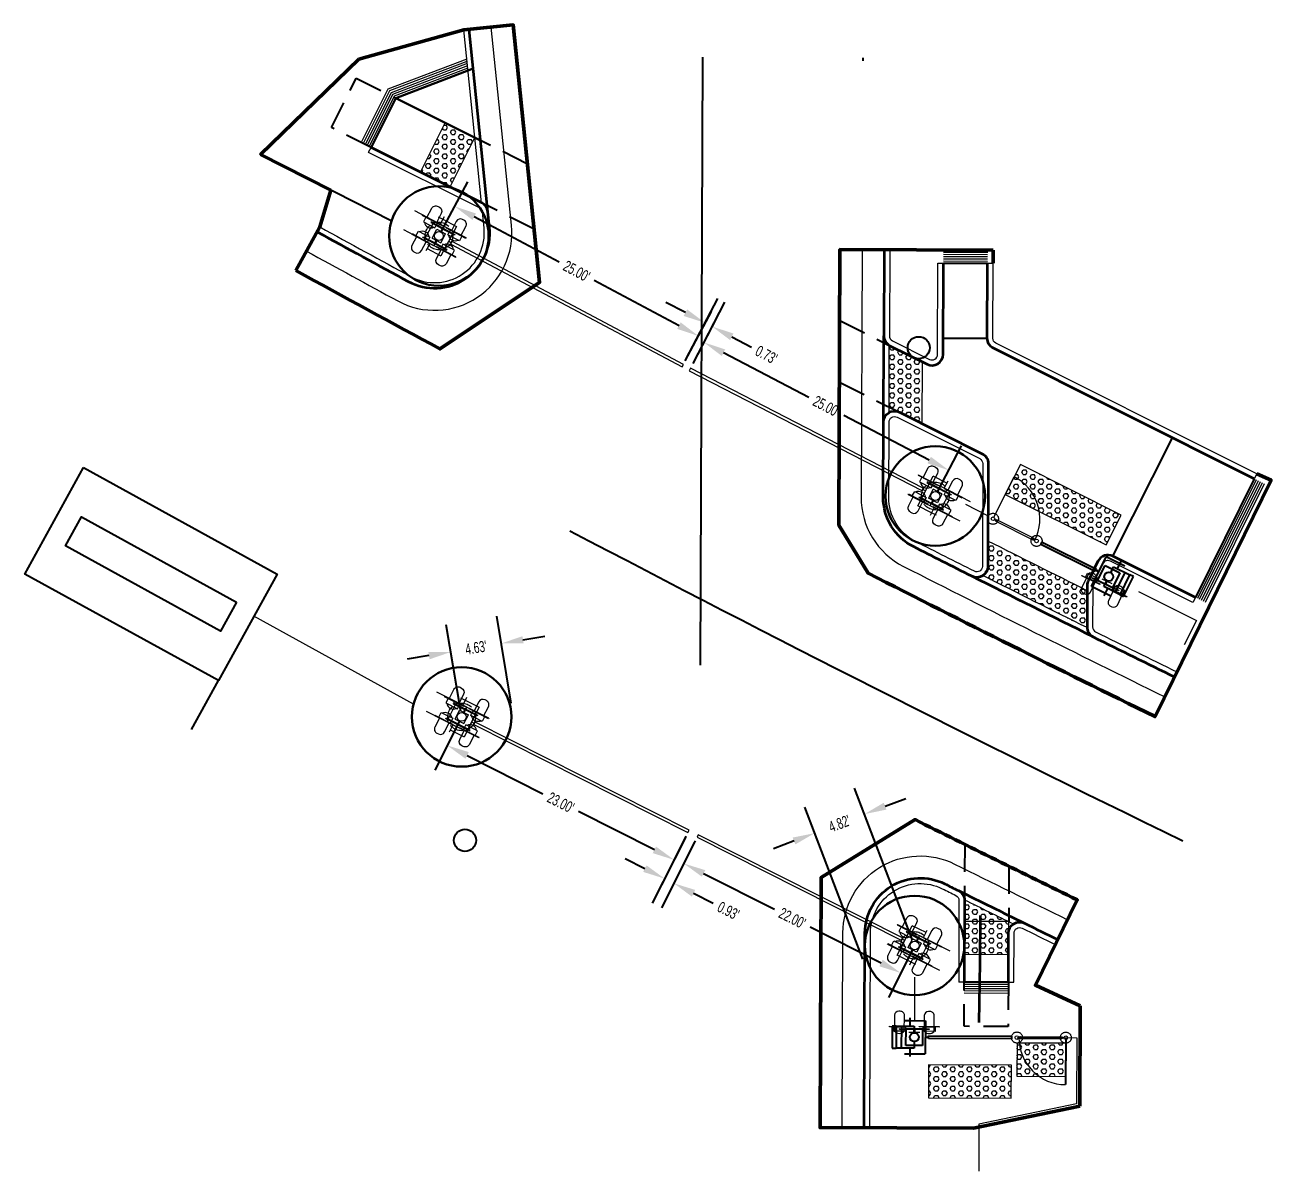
# Model space of a CAD drawing. Extents: x 6427214 to 6444634, y 1882940 to 1890436.
# Drawn here: x 6435119.6 to 6435232.4, y 1884122.4 to 1884226.2 of the extents above; entities that cross this region are included whole.
import ezdxf
from ezdxf.lldxf.tags import DXFTag

# ---------------------------------------------------------------- set-up
doc = ezdxf.new("R2010")
doc.units = 0
doc.header["$LTSCALE"] = 20
doc.header["$MEASUREMENT"] = 0
for name, pattern in [('0', [2, 1, 0, 1]), ('DASHED2', [0.375, 0.25, -0.125]), ('HIDDEN2', [0.1875, 0.125, -0.0625])]:
    doc.linetypes.add(name, pattern=pattern)
for name, color, linetype, lineweight, plot in [('$_Gate Arm CL', 7, 'Continuous', 18, False), ('00_GID_Arm FDN', 7, 'DASHED2', 13, False), ('00_GID_Ped Gate FDN', 7, 'DASHED2', 13, False), ('C-ROAD_4.5 ft Offset', 210, 'Continuous', 30, False)]:
    doc.layers.add(name, color=color, linetype=linetype, lineweight=lineweight, plot=plot)
doc.layers.add('$_VPORT-1', color=11, linetype='Continuous', plot=False)
for name, color, linetype, lineweight in [('00_GID_Gate Details', 4, 'Continuous', 13), ('00_GID_Ped Swing Gate', 4, 'Continuous', 13), ('C-ROAD-CURB', 3, 'Continuous', 35), ('C-ROAD-CURB RAMP', 3, 'Continuous', 30), ('C-ROAD-CURB RAMP GROVES', 1, 'Continuous', 0), ('C-ROAD-EG', 3, 'Continuous', 20), ('C-ROAD-FENC', 2, 'METRO FENCELINE1', 20), ('C-ROAD-TRUNCATED DOME', 2, 'Continuous', 13), ('C-SAWCUT & JOIN', 50, 'Continuous', 50), ('VF-TOPO-CONC-TBWK-LINE-', 82, 'Continuous', 35)]:
    doc.layers.add(name, color=color, linetype=linetype, lineweight=lineweight)
for name, color, linetype in [('C-FENC', 2, 'METRO FENCELINE1'), ('C-FENC-GATE', 2, 'Continuous'), ('C-GATE-ARM', 3, '0'), ('C-RAIL-GATE-ARM', 2, 'Continuous'), ('C-ROAD-CURB-RAMP-DETL', 1, 'HIDDEN2'), ('C-ROAD-SW RAMP', 4, 'Continuous'), ('C-SGNL-HS', 3, 'Continuous'), ('C-SGNL-HS-FNC', 2, 'FENCELINE2'), ('P-SIGEQ-POLES', 3, 'Continuous')]:
    doc.layers.add(name, color=color, linetype=linetype)
doc.styles.add('Arial Narrow', font='ARIALN.TTF', dxfattribs={"width": 0.8, "height": 1})
doc.styles.get("Standard").update_dxf_attribs({"font": 'arial.ttf'})
doc.linetypes.add('FENCELINE2', pattern='A,0.25,-0.1,[132,ltypeshp.shx,S=0.1,R=0,X=-0.1,Y=0],-0.1,1', length=1.45)
doc.linetypes.add('METRO FENCELINE1', pattern='A,0.125,-0.05,[133,ltypeshp.shx,S=0.025,R=0,X=-0.05,Y=0],0.125', length=0.3)
tags = doc.linetypes.add('METRO FENCELINE3', pattern='A,0.125,-0.025,["X",Standard,S=0.05,R=0,X=-0.023,Y=-0.025],-0.025,0.125', length=0.3).pattern_tags.tags
tags[6] = DXFTag(74, 10)
doc.dimstyles.new('DIM-20', dxfattribs={"dimscale": 20, "dimtxt": 1, "dimasz": 0.1, "dimexe": 0.125, "dimexo": 0.025, "dimgap": 0.03, "dimtad": 0, "dimzin": 0, "dimdsep": 46, "dimtxsty": 'Arial Narrow', "dimcen": 0.04, "dimclrd": 256, "dimclre": 256, "dimclrt": 256, "dimaunit": 1, "dimadec": 3, "dimazin": 2, "dimtfac": 1, "dimtofl": 0, "dimtmove": 0, "dimatfit": 3, "dimfxl": 1, "dimtfillclr": 256, "dimtolj": 1, "dimtzin": 0, "dimlwd": -1, "dimlwe": -1, "dimarcsym": 0})
pattern_1 = [(0, (0, 0), (0, 0.433012701892), [0.25, -0.5]), (120, (0, 0), (-0.375, -0.216506350946), [0.25, -0.5]), (60, (0.25, 0), (-0.375, 0.216506350946), [0.25, -0.5])]

# ---------------------------------------------------------------- blocks, each defined once
blk = doc.blocks.new('*D748')
at = {"layer": '$_VPORT-1', "transparency": 16777216}
for p, q in [((6435157.33, 1884207.5), (6435159.7, 1884211.95)), ((6435160.29, 1884208.81), (6435167.97, 1884204.72)), ((6435178.83, 1884198.94), (6435171.14, 1884203.03)), ((6435179.4, 1884195.76), (6435181.77, 1884200.21))]:
    blk.add_line(p, q, dxfattribs=at)
for points in [[(6435160.44, 1884209.1), (6435160.13, 1884208.51), (6435158.52, 1884209.74)], [(6435178.98, 1884199.24), (6435178.67, 1884198.65), (6435180.59, 1884198)]]:
    blk.add_solid(points, dxfattribs=at)
at = {"layer": 'Defpoints', "color": 0, "transparency": 16777216}
for p in [(6435157.09, 1884207.06), (6435180.59, 1884198), (6435179.16, 1884195.32)]:
    blk.add_point(p, dxfattribs=at)
at = {"layer": '$_VPORT-1', "transparency": 16777216, "insert": (6435169.56, 1884203.87), "char_height": 1, "attachment_point": 5, "rotation": 331.983, "style": 'Arial Narrow'}
blk.add_mtext("\\A1;25.00'", dxfattribs=at)
blk = doc.blocks.new('*D749')
at = {"layer": '$_VPORT-1', "transparency": 16777216}
for p, q in [((6435180.1, 1884195.53), (6435182.24, 1884199.64)), ((6435182.86, 1884196.5), (6435190.57, 1884192.47)), ((6435201.48, 1884186.78), (6435193.76, 1884190.8)), ((6435202.26, 1884183.96), (6435204.41, 1884188.07))]:
    blk.add_line(p, q, dxfattribs=at)
for points in [[(6435183.01, 1884196.79), (6435182.7, 1884196.2), (6435181.09, 1884197.42)], [(6435201.63, 1884187.07), (6435201.32, 1884186.48), (6435203.25, 1884185.85)]]:
    blk.add_solid(points, dxfattribs=at)
at = {"layer": 'Defpoints', "color": 0, "transparency": 16777216}
for p in [(6435181.09, 1884197.42), (6435179.87, 1884195.09), (6435202.03, 1884183.52)]:
    blk.add_point(p, dxfattribs=at)
at = {"layer": '$_VPORT-1', "transparency": 16777216, "insert": (6435192.17, 1884191.64), "char_height": 1, "attachment_point": 5, "rotation": 332.4325, "style": 'Arial Narrow'}
blk.add_mtext("\\A1;25.00'", dxfattribs=at)
blk = doc.blocks.new('*D750')
at = {"layer": '$_VPORT-1', "transparency": 16777216}
for p, q in [((6435158.93, 1884163.08), (6435156.72, 1884158.71)), ((6435159.64, 1884160.04), (6435166.51, 1884156.57)), ((6435176.6, 1884151.49), (6435169.73, 1884154.95)), ((6435179.46, 1884152.72), (6435177.26, 1884148.35))]:
    blk.add_line(p, q, dxfattribs=at)
for points in [[(6435159.79, 1884160.34), (6435159.49, 1884159.74), (6435157.85, 1884160.94)], [(6435176.75, 1884151.78), (6435176.45, 1884151.19), (6435178.39, 1884150.58)]]:
    blk.add_solid(points, dxfattribs=at)
at = {"layer": 'Defpoints', "color": 0, "transparency": 16777216}
for p in [(6435159.15, 1884163.52), (6435179.69, 1884153.17), (6435178.39, 1884150.58)]:
    blk.add_point(p, dxfattribs=at)
at = {"layer": '$_VPORT-1', "transparency": 16777216, "insert": (6435168.12, 1884155.76), "char_height": 1, "attachment_point": 5, "rotation": 333.2334, "style": 'Arial Narrow'}
blk.add_mtext("\\A1;23.00'", dxfattribs=at)
blk = doc.blocks.new('*D751')
at = {"layer": '$_VPORT-1', "transparency": 16777216}
for p, q in [((6435180.29, 1884152.3), (6435178.14, 1884148.02)), ((6435181.05, 1884149.35), (6435187.48, 1884146.11)), ((6435197.12, 1884141.24), (6435190.69, 1884144.49)), ((6435199.93, 1884142.39), (6435197.78, 1884138.11))]:
    blk.add_line(p, q, dxfattribs=at)
for points in [[(6435181.2, 1884149.65), (6435180.9, 1884149.06), (6435179.26, 1884150.25)], [(6435197.27, 1884141.54), (6435196.97, 1884140.94), (6435198.9, 1884140.34)]]:
    blk.add_solid(points, dxfattribs=at)
at = {"layer": 'Defpoints', "color": 0, "transparency": 16777216}
for p in [(6435180.52, 1884152.75), (6435179.26, 1884150.25), (6435200.16, 1884142.83)]:
    blk.add_point(p, dxfattribs=at)
at = {"layer": '$_VPORT-1', "transparency": 16777216, "insert": (6435189.08, 1884145.3), "char_height": 1, "attachment_point": 5, "rotation": 333.2171, "style": 'Arial Narrow'}
blk.add_mtext("\\A1;22.00'", dxfattribs=at)
blk = doc.blocks.new('Swing Gate')
at = {"layer": '00_GID_Ped Gate FDN'}
for centre in [(-5.67, 0.02), (-1.25, 0)]:
    blk.add_circle(centre, 0.5, dxfattribs=at)
at = {"layer": '00_GID_Ped Swing Gate', "flags": 128}
for points in [[(-5.37, 0.1), (-1.61, 0.08)], [(-1.53, 0), (-1.42, 0)], [(-5.38, -0.06), (-1.61, -0.08)], [(-1.25, -0.17), (-1.27, -4.25)]]:
    blk.add_lwpolyline(points, dxfattribs=at)
at = {"layer": '00_GID_Ped Swing Gate'}
for centre, radius in [((-5.67, 0.02), 0.167), ((-5.37, 0.02), 0.0833), ((-1.61, 0), 0.0833), ((-1.25, 0), 0.167)]:
    blk.add_circle(centre, radius, dxfattribs=at)
blk.add_arc((-1.25, 0), 4.25, 179.7439, 269.7439, dxfattribs=at)
blk = doc.blocks.new('*U953')
at = {"layer": '00_GID_Arm FDN', "ltscale": 0.25}
blk.add_circle((0, 0), 1.25, dxfattribs=at)
at = {"layer": '00_GID_Gate Details'}
for p, q in [((25, 0.12), (1.3, 0.12)), ((25, -0.13), (25, 0.12)), ((1.3, -0.13), (25, -0.13))]:
    blk.add_line(p, q, dxfattribs=at)
for points in [[(-1.75, 0.95), (-1.75, 1.91, -0.414235), (-1.33, 2.33), (-1.19, 2.33, -0.41414), (-0.77, 1.91), (-0.77, 0.95)], [(1.75, 0.95), (1.75, 1.91, 0.414235), (1.33, 2.33), (1.19, 2.33, 0.41414), (0.77, 1.91), (0.77, 0.95)], [(-1.75, 0.48, 0.509158), (-0.77, 0.48, 2.513902)], [(1.75, 0.48, -0.509158), (0.77, 0.48, -2.513902)], [(-1.75, -0.48, -0.509158), (-0.77, -0.48, -2.513902)], [(-1.75, -1), (-1.75, -1.91, 0.414235), (-1.33, -2.33), (-1.19, -2.33, 0.41414), (-0.77, -1.91), (-0.77, -1)], [(1.75, -0.48, 0.509158), (0.77, -0.48, 2.513902)], [(1.75, -1), (1.75, -1.91, -0.414235), (1.33, -2.33), (1.19, -2.33, -0.41414), (0.77, -1.91), (0.77, -1)]]:
    blk.add_lwpolyline(points, format="xyb", dxfattribs=at)
for points in [[(-0.88, 1.5), (-0.4, 1.5)], [(-0.4, 1.75), (-0.4, 1)], [(-0.4, 1.5), (1, 1.5)], [(1, 1.5), (1, -1.5)], [(-3.05, 1), (0, 1), (0, 0.4)], [(-2.25, 1), (-2.25, 0.95)], [(-2.25, 0.95), (-0.28, 0.95)], [(-2.24, 1), (-0.28, 1)], [(-1.85, 0.95), (-1.85, 0.48), (-0.67, 0.48), (-0.67, 0.67)], [(-0.07, 0.8), (-1.22, 0.8), (-1.22, 0.72), (-0.07, 0.72)], [(-0.67, 0.76), (-0.67, 0.95)], [(-0.45, 0.45), (0.45, 0.45)], [(-0.45, -0.45), (-0.45, 0.45)], [(-0.28, 0.95), (-0.28, 1)], [(0.07, 0.8), (1.22, 0.8), (1.22, 0.72), (0.07, 0.72)], [(0.28, 0.95), (0.28, 1)], [(2.25, 1), (0.28, 1)], [(2.25, 0.95), (0.28, 0.95)], [(0.45, -0.45), (0.45, 0.45)], [(1.85, 0.95), (1.85, 0.48), (0.67, 0.48), (0.67, 0.67)], [(0.67, 0.76), (0.67, 0.95)], [(1, 0), (1.3, 0)], [(1.3, -0.12), (1.3, 0.12)], [(2.25, 1), (2.25, 0.95)], [(0, -0.4), (0, -1), (-3.05, -1)], [(-2.25, -1), (-2.25, -0.95)], [(-2.25, -0.95), (-0.44, -0.96)], [(-2.25, -1), (-0.44, -1)], [(-1.85, -0.95), (-1.85, -0.48), (-0.67, -0.48), (-0.67, -0.67)], [(-0.07, -0.8), (-1.22, -0.8), (-1.22, -0.72), (-0.07, -0.72)], [(-0.67, -0.76), (-0.67, -0.95)], [(-0.45, -0.45), (0.45, -0.45)], [(-0.44, -0.96), (-0.44, -1)], [(-0.4, -1), (-0.4, -1.75)], [(0.07, -0.8), (1.22, -0.8), (1.22, -0.72), (0.07, -0.72)], [(0.28, -0.95), (0.28, -1)], [(2.25, -0.95), (0.28, -0.95)], [(2.25, -1), (0.28, -1)], [(1.85, -0.95), (1.85, -0.48), (0.67, -0.48), (0.67, -0.67)], [(0.67, -0.76), (0.67, -0.95)], [(2.25, -1), (2.25, -0.95)], [(-0.4, -1.5), (1, -1.5)]]:
    blk.add_lwpolyline(points, dxfattribs=at)
blk.add_lwpolyline([(1, 0.75), (1, -0.75, -0.414214), (0.75, -1), (-0.75, -1, -0.414214), (-1, -0.75), (-1, 0.75, -0.414214), (-0.75, 1), (0.75, 1, -0.414214)], format="xyb", close=True, dxfattribs=at)
for centre, radius in [((0, 0), 0.4), ((0, 0.76), 0.0779), ((0, -0.76), 0.0779)]:
    blk.add_circle(centre, radius, dxfattribs=at)
for points in [[(-0.04, 0.45), (-0.04, 0.45), (-0.04, 0.7), (-0.04, 0.7)], [(0.04, 0.45), (0.04, 0.45), (0.04, 0.7), (0.04, 0.7)], [(-0.04, -0.45), (-0.04, -0.45), (-0.04, -0.7), (-0.04, -0.7)], [(0.04, -0.45), (0.04, -0.45), (0.04, -0.7), (0.04, -0.7)]]:
    blk.add_open_spline(points, degree=3, dxfattribs=at)
at = {"layer": 'C-ROAD_4.5 ft Offset'}
blk.add_circle((0, 0), 4.5, dxfattribs=at)
blk = doc.blocks.new('*U954')
at = {"layer": '00_GID_Arm FDN', "ltscale": 0.25}
blk.add_circle((0, 0), 1.25, dxfattribs=at)
at = {"layer": '00_GID_Gate Details'}
for p, q in [((23, 0.12), (1.3, 0.12)), ((23, -0.13), (23, 0.12)), ((1.3, -0.13), (23, -0.13))]:
    blk.add_line(p, q, dxfattribs=at)
for points in [[(-1.75, 0.95), (-1.75, 1.91, -0.414235), (-1.33, 2.33), (-1.19, 2.33, -0.41414), (-0.77, 1.91), (-0.77, 0.95)], [(1.75, 0.95), (1.75, 1.91, 0.414235), (1.33, 2.33), (1.19, 2.33, 0.41414), (0.77, 1.91), (0.77, 0.95)], [(-1.75, 0.48, 0.509158), (-0.77, 0.48, 2.513902)], [(1.75, 0.48, -0.509158), (0.77, 0.48, -2.513902)], [(-1.75, -0.48, -0.509158), (-0.77, -0.48, -2.513902)], [(-1.75, -1), (-1.75, -1.91, 0.414235), (-1.33, -2.33), (-1.19, -2.33, 0.41414), (-0.77, -1.91), (-0.77, -1)], [(1.75, -0.48, 0.509158), (0.77, -0.48, 2.513902)], [(1.75, -1), (1.75, -1.91, -0.414235), (1.33, -2.33), (1.19, -2.33, -0.41414), (0.77, -1.91), (0.77, -1)]]:
    blk.add_lwpolyline(points, format="xyb", dxfattribs=at)
for points in [[(-0.88, 1.5), (-0.4, 1.5)], [(-0.4, 1.75), (-0.4, 1)], [(-0.4, 1.5), (1, 1.5)], [(1, 1.5), (1, -1.5)], [(-3.05, 1), (0, 1), (0, 0.4)], [(-2.25, 1), (-2.25, 0.95)], [(-2.25, 0.95), (-0.28, 0.95)], [(-2.24, 1), (-0.28, 1)], [(-1.85, 0.95), (-1.85, 0.48), (-0.67, 0.48), (-0.67, 0.67)], [(-0.07, 0.8), (-1.22, 0.8), (-1.22, 0.72), (-0.07, 0.72)], [(-0.67, 0.76), (-0.67, 0.95)], [(-0.45, 0.45), (0.45, 0.45)], [(-0.45, -0.45), (-0.45, 0.45)], [(-0.28, 0.95), (-0.28, 1)], [(0.07, 0.8), (1.22, 0.8), (1.22, 0.72), (0.07, 0.72)], [(0.28, 0.95), (0.28, 1)], [(2.25, 1), (0.28, 1)], [(2.25, 0.95), (0.28, 0.95)], [(0.45, -0.45), (0.45, 0.45)], [(1.85, 0.95), (1.85, 0.48), (0.67, 0.48), (0.67, 0.67)], [(0.67, 0.76), (0.67, 0.95)], [(1, 0), (1.3, 0)], [(1.3, -0.12), (1.3, 0.12)], [(2.25, 1), (2.25, 0.95)], [(0, -0.4), (0, -1), (-3.05, -1)], [(-2.25, -1), (-2.25, -0.95)], [(-2.25, -0.95), (-0.44, -0.96)], [(-2.25, -1), (-0.44, -1)], [(-1.85, -0.95), (-1.85, -0.48), (-0.67, -0.48), (-0.67, -0.67)], [(-0.07, -0.8), (-1.22, -0.8), (-1.22, -0.72), (-0.07, -0.72)], [(-0.67, -0.76), (-0.67, -0.95)], [(-0.45, -0.45), (0.45, -0.45)], [(-0.44, -0.96), (-0.44, -1)], [(-0.4, -1), (-0.4, -1.75)], [(0.07, -0.8), (1.22, -0.8), (1.22, -0.72), (0.07, -0.72)], [(0.28, -0.95), (0.28, -1)], [(2.25, -0.95), (0.28, -0.95)], [(2.25, -1), (0.28, -1)], [(1.85, -0.95), (1.85, -0.48), (0.67, -0.48), (0.67, -0.67)], [(0.67, -0.76), (0.67, -0.95)], [(2.25, -1), (2.25, -0.95)], [(-0.4, -1.5), (1, -1.5)]]:
    blk.add_lwpolyline(points, dxfattribs=at)
blk.add_lwpolyline([(1, 0.75), (1, -0.75, -0.414214), (0.75, -1), (-0.75, -1, -0.414214), (-1, -0.75), (-1, 0.75, -0.414214), (-0.75, 1), (0.75, 1, -0.414214)], format="xyb", close=True, dxfattribs=at)
for centre, radius in [((0, 0), 0.4), ((0, 0.76), 0.0779), ((0, -0.76), 0.0779)]:
    blk.add_circle(centre, radius, dxfattribs=at)
for points in [[(-0.04, 0.45), (-0.04, 0.45), (-0.04, 0.7), (-0.04, 0.7)], [(0.04, 0.45), (0.04, 0.45), (0.04, 0.7), (0.04, 0.7)], [(-0.04, -0.45), (-0.04, -0.45), (-0.04, -0.7), (-0.04, -0.7)], [(0.04, -0.45), (0.04, -0.45), (0.04, -0.7), (0.04, -0.7)]]:
    blk.add_open_spline(points, degree=3, dxfattribs=at)
at = {"layer": 'C-ROAD_4.5 ft Offset'}
blk.add_circle((0, 0), 4.5, dxfattribs=at)
blk = doc.blocks.new('*U955')
at = {"layer": '00_GID_Arm FDN', "ltscale": 0.25}
blk.add_circle((0, 0), 1.25, dxfattribs=at)
at = {"layer": '00_GID_Gate Details'}
for p, q in [((22, 0.12), (1.3, 0.12)), ((22, -0.13), (22, 0.12)), ((1.3, -0.13), (22, -0.13))]:
    blk.add_line(p, q, dxfattribs=at)
for points in [[(-1.75, 0.95), (-1.75, 1.91, -0.414235), (-1.33, 2.33), (-1.19, 2.33, -0.41414), (-0.77, 1.91), (-0.77, 0.95)], [(1.75, 0.95), (1.75, 1.91, 0.414235), (1.33, 2.33), (1.19, 2.33, 0.41414), (0.77, 1.91), (0.77, 0.95)], [(-1.75, 0.48, 0.509158), (-0.77, 0.48, 2.513902)], [(1.75, 0.48, -0.509158), (0.77, 0.48, -2.513902)], [(-1.75, -0.48, -0.509158), (-0.77, -0.48, -2.513902)], [(-1.75, -1), (-1.75, -1.91, 0.414235), (-1.33, -2.33), (-1.19, -2.33, 0.41414), (-0.77, -1.91), (-0.77, -1)], [(1.75, -0.48, 0.509158), (0.77, -0.48, 2.513902)], [(1.75, -1), (1.75, -1.91, -0.414235), (1.33, -2.33), (1.19, -2.33, -0.41414), (0.77, -1.91), (0.77, -1)]]:
    blk.add_lwpolyline(points, format="xyb", dxfattribs=at)
for points in [[(-0.88, 1.5), (-0.4, 1.5)], [(-0.4, 1.75), (-0.4, 1)], [(-0.4, 1.5), (1, 1.5)], [(1, 1.5), (1, -1.5)], [(-3.05, 1), (0, 1), (0, 0.4)], [(-2.25, 1), (-2.25, 0.95)], [(-2.25, 0.95), (-0.28, 0.95)], [(-2.24, 1), (-0.28, 1)], [(-1.85, 0.95), (-1.85, 0.48), (-0.67, 0.48), (-0.67, 0.67)], [(-0.07, 0.8), (-1.22, 0.8), (-1.22, 0.72), (-0.07, 0.72)], [(-0.67, 0.76), (-0.67, 0.95)], [(-0.45, 0.45), (0.45, 0.45)], [(-0.45, -0.45), (-0.45, 0.45)], [(-0.28, 0.95), (-0.28, 1)], [(0.07, 0.8), (1.22, 0.8), (1.22, 0.72), (0.07, 0.72)], [(0.28, 0.95), (0.28, 1)], [(2.25, 1), (0.28, 1)], [(2.25, 0.95), (0.28, 0.95)], [(0.45, -0.45), (0.45, 0.45)], [(1.85, 0.95), (1.85, 0.48), (0.67, 0.48), (0.67, 0.67)], [(0.67, 0.76), (0.67, 0.95)], [(1, 0), (1.3, 0)], [(1.3, -0.12), (1.3, 0.12)], [(2.25, 1), (2.25, 0.95)], [(0, -0.4), (0, -1), (-3.05, -1)], [(-2.25, -1), (-2.25, -0.95)], [(-2.25, -0.95), (-0.44, -0.96)], [(-2.25, -1), (-0.44, -1)], [(-1.85, -0.95), (-1.85, -0.48), (-0.67, -0.48), (-0.67, -0.67)], [(-0.07, -0.8), (-1.22, -0.8), (-1.22, -0.72), (-0.07, -0.72)], [(-0.67, -0.76), (-0.67, -0.95)], [(-0.45, -0.45), (0.45, -0.45)], [(-0.44, -0.96), (-0.44, -1)], [(-0.4, -1), (-0.4, -1.75)], [(0.07, -0.8), (1.22, -0.8), (1.22, -0.72), (0.07, -0.72)], [(0.28, -0.95), (0.28, -1)], [(2.25, -0.95), (0.28, -0.95)], [(2.25, -1), (0.28, -1)], [(1.85, -0.95), (1.85, -0.48), (0.67, -0.48), (0.67, -0.67)], [(0.67, -0.76), (0.67, -0.95)], [(2.25, -1), (2.25, -0.95)], [(-0.4, -1.5), (1, -1.5)]]:
    blk.add_lwpolyline(points, dxfattribs=at)
blk.add_lwpolyline([(1, 0.75), (1, -0.75, -0.414214), (0.75, -1), (-0.75, -1, -0.414214), (-1, -0.75), (-1, 0.75, -0.414214), (-0.75, 1), (0.75, 1, -0.414214)], format="xyb", close=True, dxfattribs=at)
for centre, radius in [((0, 0), 0.4), ((0, 0.76), 0.0779), ((0, -0.76), 0.0779)]:
    blk.add_circle(centre, radius, dxfattribs=at)
for points in [[(-0.04, 0.45), (-0.04, 0.45), (-0.04, 0.7), (-0.04, 0.7)], [(0.04, 0.45), (0.04, 0.45), (0.04, 0.7), (0.04, 0.7)], [(-0.04, -0.45), (-0.04, -0.45), (-0.04, -0.7), (-0.04, -0.7)], [(0.04, -0.45), (0.04, -0.45), (0.04, -0.7), (0.04, -0.7)]]:
    blk.add_open_spline(points, degree=3, dxfattribs=at)
at = {"layer": 'C-ROAD_4.5 ft Offset'}
blk.add_circle((0, 0), 4.5, dxfattribs=at)
blk = doc.blocks.new('*U974')
for p, q in [((1.2, 2.56), (1.68, 2.56)), ((1.68, 2.81), (1.68, 2.06)), ((1.68, 2.56), (3.08, 2.56)), ((3.08, 2.56), (3.08, -0.44)), ((0.08, 2.06), (0.08, 0.06)), ((0.43, 2.06), (0.08, 2.06)), ((0.43, 2.06), (0.43, 0.06)), ((0.43, 2.06), (2.08, 2.06)), ((0.91, 2.06), (0.91, 0.06)), ((1.33, 0.31), (1.33, 1.81)), ((1.33, 1.81), (2.83, 1.81)), ((2.08, 2.06), (2.08, 1.46)), ((2.83, 1.81), (2.83, 0.31)), ((3.38, 1.19), (8.88, 1.19)), ((3.38, 0.94), (3.38, 1.19)), ((8.88, 1.19), (8.88, 0.94)), ((0.08, 0.06), (0.43, 0.06)), ((2.08, 0.06), (0.43, 0.06)), ((2.83, 0.31), (1.33, 0.31)), ((1.68, 0.06), (1.68, -0.69)), ((2.08, 0.66), (2.08, 0.06)), ((3.08, 1.06), (3.38, 1.06)), ((8.88, 0.94), (3.38, 0.94)), ((1.2, -0.44), (1.68, -0.44)), ((1.68, -0.44), (3.08, -0.44))]:
    blk.add_line(p, q)
blk.add_circle((2.08, 1.06), 0.4)
blk = doc.blocks.new('*U973')
for p, q in [((1.2, 2.56), (1.68, 2.56)), ((1.68, 2.81), (1.68, 2.06)), ((1.68, 2.56), (3.08, 2.56)), ((3.08, 2.56), (3.08, -0.44)), ((0.08, 2.06), (0.08, 0.06)), ((0.43, 2.06), (0.08, 2.06)), ((0.43, 2.06), (0.43, 0.06)), ((0.43, 2.06), (2.08, 2.06)), ((0.91, 2.06), (0.91, 0.06)), ((1.33, 0.31), (1.33, 1.81)), ((1.33, 1.81), (2.83, 1.81)), ((2.08, 2.06), (2.08, 1.46)), ((2.83, 1.81), (2.83, 0.31)), ((3.38, 1.19), (10.88, 1.19)), ((3.38, 0.94), (3.38, 1.19)), ((10.88, 1.19), (10.88, 0.94)), ((0.08, 0.06), (0.43, 0.06)), ((2.08, 0.06), (0.43, 0.06)), ((2.83, 0.31), (1.33, 0.31)), ((1.68, 0.06), (1.68, -0.69)), ((2.08, 0.66), (2.08, 0.06)), ((3.08, 1.06), (3.38, 1.06)), ((10.88, 0.94), (3.38, 0.94)), ((1.2, -0.44), (1.68, -0.44)), ((1.68, -0.44), (3.08, -0.44))]:
    blk.add_line(p, q)
blk.add_circle((2.08, 1.06), 0.4)
blk = doc.blocks.new('*D769')
at = {"layer": '$_VPORT-1', "transparency": 16777216}
for p, q in [((6435179.41, 1884200.12), (6435177.63, 1884201.04)), ((6435179.45, 1884195.87), (6435182.33, 1884201.41)), ((6435180.1, 1884195.53), (6435182.98, 1884201.08)), ((6435183.6, 1884197.94), (6435185.38, 1884197.01))]:
    blk.add_line(p, q, dxfattribs=at)
for points in [[(6435179.56, 1884200.41), (6435179.25, 1884199.82), (6435181.18, 1884199.2)], [(6435183.76, 1884198.23), (6435183.45, 1884197.64), (6435181.83, 1884198.86)]]:
    blk.add_solid(points, dxfattribs=at)
at = {"layer": 'Defpoints', "color": 0, "transparency": 16777216}
for p in [(6435181.83, 1884198.86), (6435179.22, 1884195.43), (6435179.87, 1884195.09)]:
    blk.add_point(p, dxfattribs=at)
at = {"layer": '$_VPORT-1', "transparency": 16777216, "insert": (6435186.74, 1884196.3), "char_height": 1, "attachment_point": 5, "rotation": 332.5364, "style": 'Arial Narrow'}
blk.add_mtext("\\A1;0.73'", dxfattribs=at)
blk = doc.blocks.new('*D770')
at = {"layer": '$_VPORT-1', "transparency": 16777216}
for p, q in [((6435179.41, 1884152.61), (6435176.4, 1884146.65)), ((6435180.24, 1884152.19), (6435177.23, 1884146.23)), ((6435175.74, 1884149.78), (6435173.96, 1884150.68)), ((6435180.14, 1884147.56), (6435181.93, 1884146.66))]:
    blk.add_line(p, q, dxfattribs=at)
for points in [[(6435175.89, 1884150.08), (6435175.59, 1884149.49), (6435177.53, 1884148.88)], [(6435180.29, 1884147.86), (6435179.99, 1884147.26), (6435178.36, 1884148.46)]]:
    blk.add_solid(points, dxfattribs=at)
at = {"layer": 'Defpoints', "color": 0, "transparency": 16777216}
for p in [(6435179.63, 1884153.05), (6435180.46, 1884152.63), (6435178.36, 1884148.46)]:
    blk.add_point(p, dxfattribs=at)
at = {"layer": '$_VPORT-1', "transparency": 16777216, "insert": (6435183.3, 1884145.97), "char_height": 1, "attachment_point": 5, "rotation": 333.2268, "style": 'Arial Narrow'}
blk.add_mtext("\\A1;0.93'", dxfattribs=at)
blk = doc.blocks.new('*D771')
at = {"layer": '$_VPORT-1', "transparency": 16777216}
for p, q in [((6435199.98, 1884143.3), (6435194.72, 1884157.06)), ((6435197.48, 1884155.44), (6435199.35, 1884156.15)), ((6435195.47, 1884141.58), (6435190.22, 1884155.34)), ((6435189.24, 1884152.29), (6435187.37, 1884151.57))]:
    blk.add_line(p, q, dxfattribs=at)
for points in [[(6435197.36, 1884155.75), (6435197.6, 1884155.13), (6435195.61, 1884154.72)], [(6435189.12, 1884152.6), (6435189.36, 1884151.98), (6435191.11, 1884153)]]:
    blk.add_solid(points, dxfattribs=at)
at = {"layer": 'Defpoints', "color": 0, "transparency": 16777216}
for p in [(6435191.11, 1884153), (6435200.16, 1884142.83), (6435195.65, 1884141.11)]:
    blk.add_point(p, dxfattribs=at)
at = {"layer": '$_VPORT-1', "transparency": 16777216, "insert": (6435193.36, 1884153.86), "char_height": 1, "attachment_point": 5, "rotation": 20.9136, "style": 'Arial Narrow'}
blk.add_mtext("\\A1;4.82'", dxfattribs=at)
blk = doc.blocks.new('*D772')
at = {"layer": '$_VPORT-1', "transparency": 16777216}
for p, q in [((6435163.64, 1884164.78), (6435162.32, 1884172.63)), ((6435159.07, 1884164.02), (6435157.75, 1884171.87)), ((6435164.7, 1884170.5), (6435166.68, 1884170.83)), ((6435156.19, 1884169.07), (6435154.22, 1884168.74))]:
    blk.add_line(p, q, dxfattribs=at)
for points in [[(6435164.65, 1884170.83), (6435164.76, 1884170.17), (6435162.73, 1884170.17)], [(6435156.14, 1884169.4), (6435156.25, 1884168.74), (6435158.17, 1884169.4)]]:
    blk.add_solid(points, dxfattribs=at)
at = {"layer": 'Defpoints', "color": 0, "transparency": 16777216}
for p in [(6435162.73, 1884170.17), (6435163.72, 1884164.29), (6435159.15, 1884163.52)]:
    blk.add_point(p, dxfattribs=at)
at = {"layer": '$_VPORT-1', "transparency": 16777216, "insert": (6435160.45, 1884169.79), "char_height": 1, "attachment_point": 5, "rotation": 9.5193, "style": 'Arial Narrow'}
blk.add_mtext("\\A1;4.63'", dxfattribs=at)
blk = doc.blocks.new('A$Cabb8c628')
at = {"layer": '00_GID_Gate Details'}
for points in [[(-1.71, 0.2), (-0.73, 0.2), (-0.73, -0.2), (-1.71, -0.2)], [(-1.22, 0.04), (1.22, 0.04), (1.22, -0.04), (-1.22, -0.04)], [(-0.04, 0.31), (0.04, 0.31), (0.04, 0.06), (-0.04, 0.06)], [(0.73, 0.2), (1.71, 0.2), (1.71, -0.2), (0.73, -0.2)], [(-2.04, -0.19), (-0.41, -0.19), (-0.41, -0.24), (-2.04, -0.24)], [(0.41, -0.2), (2.04, -0.2), (2.04, -0.24), (0.41, -0.24)]]:
    blk.add_lwpolyline(points, close=True, dxfattribs=at)
for points in [[(-1.63, 0.2), (-1.63, -1.24, 0.414235), (-1.28, -1.59), (-1.17, -1.59, 0.41414), (-0.82, -1.24), (-0.82, 0.2, 0.509158)], [(0.82, 0.2), (0.81, -1.25, 0.414235), (1.16, -1.6), (1.28, -1.6, 0.41414), (1.63, -1.25), (1.63, 0.19, 0.509158)]]:
    blk.add_lwpolyline(points, format="xyb", close=True, dxfattribs=at)
blk.add_lwpolyline([(-0.45, 0.31), (0.45, 0.31)], dxfattribs=at)
blk.add_circle((0, 0), 0.0779, dxfattribs=at)

msp = doc.modelspace()

# ---------------------------------------------------------------- hatches: boundary and pattern name
at = {"layer": 'C-ROAD-TRUNCATED DOME'}
h = msp.add_hatch(dxfattribs=at)
h.set_pattern_fill('HEX', color=253, scale=2)
h.set_pattern_definition(pattern_1)
h.paths.add_polyline_path([(6435155.418, 1884212.84), (6435158.1, 1884211.496), (6435160.34, 1884215.966), (6435157.658, 1884217.31)])
h = msp.add_hatch(dxfattribs=at)
h.set_pattern_fill('HEX', color=253, scale=2)
h.set_pattern_definition(pattern_1)
edge = h.paths.add_edge_path()
edge.add_arc((6435198.341, 1884190.208), 1, 63.38004, 119.78061, ccw=False)
edge.add_line((6435198.789, 1884191.102), (6435200.84, 1884190.074))
edge.add_line((6435200.84, 1884190.074), (6435200.862, 1884195.656))
edge.add_line((6435200.862, 1884195.656), (6435197.867, 1884197.159))
edge.add_line((6435197.867, 1884197.159), (6435197.844, 1884191.076))
h = msp.add_hatch(dxfattribs=at)
h.set_pattern_fill('HEX', color=253, scale=2)
h.set_pattern_definition([(0, (5.23037, -0.453), (0, 0.433012701892), [0.25, -0.5]), (120, (5.23037, -0.453), (-0.375, -0.216506350946), [0.25, -0.5]), (60, (5.48037, -0.453), (-0.375, 0.216506350946), [0.25, -0.5])])
h.paths.add_polyline_path([(6435217.509, 1884179.115), (6435218.853, 1884181.797), (6435209.745, 1884186.366), (6435208.368, 1884183.654)])
h = msp.add_hatch(dxfattribs=at)
h.set_pattern_fill('HEX', color=253, scale=2)
h.set_pattern_definition(pattern_1)
h.paths.add_polyline_path([(6435215.772, 1884171.604), (6435215.782, 1884174.949), (6435206.8, 1884179.444), (6435206.791, 1884177.149), (6435206.294, 1884176.337)])
h = msp.add_hatch(dxfattribs=at)
h.set_pattern_fill('HEX', color=253, scale=2)
h.set_pattern_definition(pattern_1)
h.paths.add_polyline_path([(6435208.656, 1884141.997), (6435208.668, 1884144.997), (6435204.673, 1884146.971), (6435204.656, 1884142.012)])
h = msp.add_hatch(dxfattribs=at)
h.set_pattern_fill('HEX', color=253, scale=2)
h.set_pattern_definition([(0, (18.25287, -7.4822), (0, 0.433012701892), [0.25, -0.5]), (120, (18.25287, -7.4822), (-0.375, -0.216506350946), [0.25, -0.5]), (60, (18.50287, -7.4822), (-0.375, 0.216506350946), [0.25, -0.5])])
h.paths.add_polyline_path([(6435213.831, 1884130.98), (6435213.842, 1884133.979), (6435209.428, 1884133.998), (6435209.417, 1884130.996)])
h = msp.add_hatch(dxfattribs=at)
h.set_pattern_fill('HEX', color=253, scale=2)
h.set_pattern_definition([(0, (18.24553, -9.48217), (0, 0.433012701892), [0.25, -0.5]), (120, (18.24553, -9.48217), (-0.375, -0.216506350946), [0.25, -0.5]), (60, (18.49553, -9.48217), (-0.375, 0.216506350946), [0.25, -0.5])])
h.paths.add_polyline_path([(6435208.907, 1884128.997), (6435208.918, 1884131.997), (6435201.418, 1884132.025), (6435201.408, 1884129.025)])

# ---------------------------------------------------------------- linework, layer by layer
at = {"layer": '$_Gate Arm CL', "lineweight": 0}
msp.add_line((6435214.327, 1884172.316), (6435214.438, 1884172.261), dxfattribs=at)
at = {"layer": '$_VPORT-1', "flags": 128}
for points in [[(6435180.967, 1884223.255), (6435180.756, 1884168.205)], [(6435195.467, 1884223.2), (6435195.466, 1884222.931)], [(6435213.844, 1884134.482), (6435213.829, 1884130.232)]]:
    msp.add_lwpolyline(points, dxfattribs=at)
msp.add_lwpolyline([(6435168.958, 1884180.376, 0.0081411), (6435224.454, 1884152.304)], format="xyb", dxfattribs=at)
at = {"layer": 'C-FENC'}
msp.add_line((6435152.777, 1884208.447), (6435140.86, 1884214.485), dxfattribs=at)
at = {"layer": 'C-ROAD-CURB', "lineweight": 0}
for p, q in [((6435150.719, 1884214.636), (6435150.943, 1884215.083)), ((6435202.268, 1884204.602), (6435202.768, 1884204.601)), ((6435206.768, 1884204.59), (6435207.268, 1884204.589)), ((6435231.132, 1884185.518), (6435230.91, 1884185.07)), ((6435225.577, 1884174.32), (6435225.355, 1884173.872)), ((6435204.647, 1884139.512), (6435204.147, 1884139.514)), ((6435208.647, 1884139.497), (6435209.147, 1884139.495))]:
    msp.add_line(p, q, dxfattribs=at)
for points in [[(6435160.944, 1884210.07), (6435159.823, 1884221.019), (6435159.343, 1884225.709)], [(6435202.27, 1884205.802), (6435202.27, 1884205.803)], [(6435197.844, 1884191.076), (6435197.867, 1884197.159)]]:
    msp.add_lwpolyline(points, dxfattribs=at)
at = {"layer": 'C-ROAD-CURB'}
for points in [[(6435161.529, 1884209.259), (6435160.32, 1884221.07), (6435159.84, 1884225.76)], [(6435197.341, 1884190.212), (6435197.371, 1884198.027)]]:
    msp.add_lwpolyline(points, dxfattribs=at)
for points in [[(6435146.067, 1884207.441, 0.0012385), (6435154.316, 1884202.941, 0.6027629), (6435161.674, 1884207.845), (6435161.529, 1884209.259, 0.2564506), (6435160.983, 1884210.051), (6435150.948, 1884215.08)], [(6435197.401, 1884205.816), (6435197.371, 1884198.027, 0.2848548), (6435197.923, 1884197.129), (6435201.286, 1884195.444, 0.5565961), (6435202.734, 1884196.334), (6435202.766, 1884204.601)], [(6435230.908, 1884185.071), (6435207.292, 1884196.908, -0.2848548), (6435206.74, 1884197.806), (6435206.766, 1884204.59)], [(6435225.577, 1884174.32), (6435218.102, 1884178.067, 0.4142136), (6435216.76, 1884177.621), (6435215.89, 1884175.885, 0.1157065), (6435215.784, 1884175.441), (6435215.77, 1884171.671, 0.2860618), (6435216.326, 1884170.771, 0.0010822), (6435223.691, 1884167.141, 0.0010822)]]:
    msp.add_lwpolyline(points, format="xyb", dxfattribs=at)
at = {"layer": 'C-ROAD-CURB', "lineweight": 0}
for points in [[(6435146.307, 1884207.88, 0.0012385), (6435154.555, 1884203.38, 0.6027629), (6435161.177, 1884207.794), (6435161.032, 1884209.208, 0.2564506), (6435160.759, 1884209.604), (6435150.724, 1884214.633)], [(6435197.901, 1884205.814), (6435197.871, 1884198.025, 0.2848548), (6435198.147, 1884197.576), (6435201.51, 1884195.891, 0.5565961), (6435202.234, 1884196.336), (6435202.266, 1884204.602)], [(6435231.132, 1884185.518), (6435207.516, 1884197.355, -0.2848548), (6435207.24, 1884197.804), (6435207.266, 1884204.589)], [(6435225.353, 1884173.873), (6435217.878, 1884177.62, 0.4142136), (6435217.207, 1884177.397), (6435216.337, 1884175.661, 0.1157065), (6435216.284, 1884175.439), (6435216.27, 1884171.669, 0.2860618), (6435216.548, 1884171.219, 0.0010822), (6435223.911, 1884167.59, 0.0010822)], [(6435215.772, 1884171.604, -0.00139), (6435206.34, 1884176.317, -0.00139)]]:
    msp.add_lwpolyline(points, format="xyb", dxfattribs=at)
at = {"layer": 'C-ROAD-CURB', "flags": 128}
msp.add_lwpolyline([(6435206.826, 1884186.453), (6435206.791, 1884177.149, -0.5572542), (6435205.341, 1884176.26, -0.0007812), (6435200.051, 1884178.935, -0.2834677), (6435197.315, 1884183.413), (6435197.341, 1884190.212, -0.5565961), (6435198.789, 1884191.102), (6435206.275, 1884187.351, -0.2848548)], format="xyb", close=True, dxfattribs=at)
at = {"layer": 'C-ROAD-CURB', "lineweight": 0}
msp.add_lwpolyline([(6435206.326, 1884186.455), (6435206.291, 1884177.151, -0.5572542), (6435205.566, 1884176.707, -0.0007812), (6435200.278, 1884179.381, -0.2834677), (6435197.815, 1884183.411), (6435197.841, 1884190.21, -0.5565961), (6435198.565, 1884190.655), (6435206.05, 1884186.904, -0.2848548)], format="xyb", close=True, dxfattribs=at)
at = {"layer": 'C-ROAD-CURB', "flags": 128}
for points in [[(6435216.326, 1884170.771, -0.0016184), (6435205.341, 1884176.26)], [(6435195.596, 1884126.327), (6435195.664, 1884143.956, -0.5554943), (6435202.889, 1884148.414, 0.0001786), (6435204.119, 1884147.803, -0.2859581), (6435204.675, 1884146.904), (6435204.647, 1884139.512)], [(6435204.119, 1884147.803, 0.0008679), (6435210.105, 1884144.847, 0.000424)], [(6435208.647, 1884139.497), (6435208.664, 1884143.953, -0.5541256), (6435210.105, 1884144.847, 0.000437), (6435213.123, 1884143.366)]]:
    msp.add_lwpolyline(points, format="xyb", dxfattribs=at)
at = {"layer": 'C-ROAD-CURB', "lineweight": 0, "flags": 128}
for points in [[(6435196.096, 1884126.325), (6435196.164, 1884143.954, -0.5554943), (6435202.666, 1884147.966, 0.0001786), (6435203.897, 1884147.355, -0.2859581), (6435204.175, 1884146.906), (6435204.147, 1884139.514)], [(6435204.673, 1884146.971, 0.0006428), (6435209.107, 1884144.78, 0.0006428)], [(6435209.147, 1884139.495), (6435209.164, 1884143.951, -0.5541256), (6435209.884, 1884144.398, 0.000437), (6435212.903, 1884142.917, 0.000437)]]:
    msp.add_lwpolyline(points, format="xyb", dxfattribs=at)
at = {"layer": 'C-ROAD-CURB'}
msp.add_arc((6435160.535, 1884209.157), 1, 5.84579, 63.38004, dxfattribs=at)
at = {"layer": 'C-ROAD-CURB', "lineweight": 0}
msp.add_arc((6435160.535, 1884209.157), 0.5, 5.84579, 63.38004, dxfattribs=at)
at = {"layer": 'C-ROAD-CURB RAMP'}
msp.add_line((6435160.87, 1884215.7), (6435153.188, 1884219.55), dxfattribs=at)
at = {"layer": 'C-ROAD-CURB RAMP', "flags": 128}
msp.add_lwpolyline([(6435160.201, 1884222.231), (6435153.188, 1884219.55), (6435150.948, 1884215.08)], dxfattribs=at)
at = {"layer": 'C-ROAD-CURB RAMP GROVES'}
for p, q in [((6435202.769, 1884205.601), (6435206.801, 1884205.59)), ((6435202.769, 1884205.401), (6435206.769, 1884205.39)), ((6435202.768, 1884205.001), (6435206.768, 1884204.99)), ((6435202.768, 1884204.801), (6435206.768, 1884204.79)), ((6435202.769, 1884205.201), (6435206.769, 1884205.19)), ((6435231.087, 1884184.982), (6435225.756, 1884174.231)), ((6435231.266, 1884184.892), (6435225.935, 1884174.141)), ((6435231.445, 1884184.802), (6435226.114, 1884174.051)), ((6435231.624, 1884184.713), (6435226.292, 1884173.962)), ((6435231.802, 1884184.623), (6435226.471, 1884173.872)), ((6435208.644, 1884138.897), (6435204.644, 1884138.912)), ((6435208.645, 1884139.097), (6435204.645, 1884139.112)), ((6435208.646, 1884139.297), (6435204.646, 1884139.312)), ((6435208.643, 1884138.497), (6435204.643, 1884138.512)), ((6435208.644, 1884138.697), (6435204.644, 1884138.712))]:
    msp.add_line(p, q, dxfattribs=at)
for points in [[(6435159.612, 1884223.076), (6435152.468, 1884220.346), (6435150.054, 1884215.528)], [(6435159.633, 1884222.87), (6435152.612, 1884220.186), (6435150.233, 1884215.439)], [(6435159.654, 1884222.664), (6435152.756, 1884220.027), (6435150.411, 1884215.349)], [(6435159.675, 1884222.458), (6435152.9, 1884219.868), (6435150.59, 1884215.259)], [(6435159.696, 1884222.252), (6435153.044, 1884219.709), (6435150.769, 1884215.17)]]:
    msp.add_lwpolyline(points, dxfattribs=at)
at = {"layer": 'C-ROAD-CURB-RAMP-DETL'}
for p, q in [((6435165.108, 1884213.576), (6435160.87, 1884215.7)), ((6435165.712, 1884207.68), (6435161.474, 1884209.805)), ((6435193.376, 1884199.408), (6435197.923, 1884197.129)), ((6435193.355, 1884193.826), (6435198.789, 1884191.102)), ((6435204.692, 1884151.985), (6435204.673, 1884146.971)), ((6435208.693, 1884150.002), (6435208.674, 1884144.973))]:
    msp.add_line(p, q, dxfattribs=at)
msp.add_lwpolyline([(6435150.948, 1884215.08), (6435147.372, 1884216.872), (6435149.612, 1884221.342), (6435153.188, 1884219.55)], dxfattribs=at)
at = {"layer": 'C-ROAD-CURB-RAMP-DETL', "flags": 128}
msp.add_lwpolyline([(6435208.647, 1884139.497), (6435208.631, 1884135.497), (6435204.631, 1884135.512), (6435204.647, 1884139.512)], dxfattribs=at)
at = {"layer": 'C-ROAD-EG'}
for points in [[(6435145.105, 1884205.688, 0.0012385), (6435153.363, 1884201.182, 0.6027629), (6435163.664, 1884208.049), (6435162.31, 1884221.273), (6435161.83, 1884225.964)], [(6435195.401, 1884205.821), (6435195.315, 1884183.42, 0.2834677), (6435199.146, 1884177.152, 0.0034806), (6435222.803, 1884165.349)], [(6435193.596, 1884126.335), (6435193.664, 1884143.964, -0.5554943), (6435203.779, 1884150.205, 0.0014835), (6435214.002, 1884145.162)]]:
    msp.add_lwpolyline(points, format="xyb", dxfattribs=at)
at = {"layer": 'C-ROAD-FENC', "flags": 128}
for points in [[(6435206.847, 1884181.689), (6435204.795, 1884182.743)], [(6435220.42, 1884174.879), (6435225.671, 1884172.257), (6435224.568, 1884170.033)], [(6435154.802, 1884164.673), (6435140.335, 1884172.632)], [(6435200.159, 1884139.967), (6435200.159, 1884136.029)], [(6435214.844, 1884134.478), (6435214.822, 1884128.489), (6435205.982, 1884126.649), (6435205.966, 1884122.408)], [(6435209.428, 1884134.498), (6435214.844, 1884134.478)]]:
    msp.add_lwpolyline(points, dxfattribs=at)
at = {"layer": 'C-ROAD-SW RAMP'}
for p, q in [((6435202.768, 1884204.601), (6435206.768, 1884204.59)), ((6435202.74, 1884197.817), (6435206.74, 1884197.806)), ((6435218.102, 1884178.067), (6435223.511, 1884188.779, 2476.753)), ((6435230.908, 1884185.071), (6435225.577, 1884174.32)), ((6435208.647, 1884139.497), (6435204.647, 1884139.512))]:
    msp.add_line(p, q, dxfattribs=at)
at = {"layer": 'C-ROAD-TRUNCATED DOME'}
for p, q in [((6435155.418, 1884212.84), (6435157.658, 1884217.31)), ((6435158.1, 1884211.496), (6435160.34, 1884215.966)), ((6435208.668, 1884144.997), (6435204.668, 1884145.012)), ((6435208.668, 1884144.997), (6435208.664, 1884143.953)), ((6435208.656, 1884141.997), (6435204.656, 1884142.012))]:
    msp.add_line(p, q, dxfattribs=at)
msp.add_lwpolyline([(6435200.84, 1884190.074), (6435200.862, 1884195.656)], dxfattribs=at)
at = {"layer": 'C-ROAD-TRUNCATED DOME', "flags": 128}
msp.add_lwpolyline([(6435217.509, 1884179.115), (6435218.853, 1884181.797), (6435209.745, 1884186.366), (6435208.368, 1884183.654)], close=True, dxfattribs=at)
msp.add_lwpolyline([(6435215.782, 1884174.949, -0.0013263), (6435206.8, 1884179.444)], format="xyb", dxfattribs=at)
at = {"layer": 'C-ROAD-TRUNCATED DOME'}
for points in [[(6435213.831, 1884130.98), (6435213.842, 1884133.979), (6435209.428, 1884133.998), (6435209.417, 1884130.996)], [(6435208.907, 1884128.997), (6435208.918, 1884131.997), (6435201.418, 1884132.025), (6435201.408, 1884129.025)]]:
    msp.add_lwpolyline(points, close=True, dxfattribs=at)
at = {"layer": 'C-SAWCUT & JOIN'}
for p, q in [((6435159.343, 1884225.709), (6435149.833, 1884223.081)), ((6435147.312, 1884211.216), (6435140.928, 1884214.45)), ((6435144.14, 1884203.929), (6435146.305, 1884207.874))]:
    msp.add_line(p, q, dxfattribs=at)
msp.add_lwpolyline([(6435144.142, 1884203.935, 0.0019525), (6435157.185, 1884196.843), (6435166.206, 1884202.856), (6435164.299, 1884221.477), (6435163.819, 1884226.167), (6435159.343, 1884225.709)], format="xyb", dxfattribs=at)
at = {"layer": 'C-SAWCUT & JOIN', "flags": 128}
for points in [[(6435140.928, 1884214.45), (6435149.833, 1884223.081)], [(6435146.305, 1884207.874), (6435147.312, 1884211.216)], [(6435207.266, 1884204.589), (6435207.27, 1884205.788)], [(6435215.139, 1884137.36), (6435215.104, 1884128.293)], [(6435215.104, 1884128.293), (6435205.48, 1884126.289)]]:
    msp.add_lwpolyline(points, dxfattribs=at)
for points in [[(6435207.27, 1884205.789), (6435193.401, 1884205.827), (6435193.305, 1884180.877), (6435195.964, 1884176.526, 0.0038177), (6435221.931, 1884163.549), (6435232.43, 1884184.966), (6435231.132, 1884185.518)], [(6435215.139, 1884137.36), (6435211.096, 1884139.226), (6435214.882, 1884146.958, -0.0021343), (6435200.199, 1884154.225), (6435191.683, 1884148.971), (6435191.596, 1884126.342), (6435205.48, 1884126.289)]]:
    msp.add_lwpolyline(points, format="xyb", dxfattribs=at)
at = {"layer": 'C-SGNL-HS'}
msp.add_lwpolyline([(6435138.755, 1884173.911), (6435137.309, 1884171.282), (6435123.291, 1884178.995), (6435124.737, 1884181.623)], close=True, dxfattribs=at)
at = {"layer": 'C-SGNL-HS-FNC', "linetype": 'METRO FENCELINE3'}
msp.add_lwpolyline([(6435124.913, 1884186.092), (6435142.436, 1884176.451), (6435137.134, 1884166.814), (6435119.61, 1884176.454)], close=True, dxfattribs=at)
at = {"layer": 'C-SGNL-HS-FNC', "linetype": 'METRO FENCELINE3', "ltscale": 0.6}
msp.add_lwpolyline([(6435134.699, 1884162.388), (6435137.134, 1884166.814)], dxfattribs=at)
at = {"layer": 'P-SIGEQ-POLES'}
for centre in [(6435200.531, 1884196.941), (6435159.452, 1884152.347)]:
    msp.add_circle(centre, 1, dxfattribs=at)
at = {"layer": 'VF-TOPO-CONC-TBWK-LINE-'}
msp.add_lwpolyline([(6435206.016, 1884135.852), (6435206.079, 1884141.275), (6435206.11, 1884145.536)], dxfattribs=at)

# ---------------------------------------------------------------- block references
at = {"layer": '00_GID_Gate Details', "xscale": 1.1}
for p, rotation in [((6435217.423, 1884175.545), 334.8011658364966), ((6435200.128, 1884135.266), 179.6359862160954)]:
    msp.add_blockref('A$Cabb8c628', p, dxfattribs=dict(at, rotation=rotation))
at = {"layer": 'C-FENC-GATE', "ltscale": 0.2}
for p, rotation in [((6435206.138, 1884182.016), 153.3856049127055), ((6435215.094, 1884134.483), 0.04728864806182937)]:
    msp.add_blockref('Swing Gate', p, dxfattribs=dict(at, rotation=rotation))
at = {"layer": 'C-GATE-ARM'}
for name, p, rotation in [('*U953', (6435157.091, 1884207.059), 331.9923788789682), ('*U953', (6435202.031, 1884183.52), 152.7320818094841), ('*U954', (6435159.152, 1884163.523), 333.2428664404521), ('*U955', (6435200.159, 1884142.832), 153.2263015903936)]:
    msp.add_blockref(name, p, dxfattribs=dict(at, rotation=rotation))
at = {"layer": 'C-RAIL-GATE-ARM'}
for name, p, rotation in [('*U974', (6435220.068, 1884176.243), 153.6068729327028), ('*U973', (6435198.045, 1884133.472), 359.7912191310078)]:
    msp.add_blockref(name, p, dxfattribs=dict(at, rotation=rotation))

# ---------------------------------------------------------------- dimensions: what is measured, and where the dimension line sits
at = {"layer": '$_VPORT-1'}
for p1, p2, distance, picture, middle in [((6435157.091, 1884207.059), (6435179.162, 1884195.315), 3.043, '*D748', (6435169.556, 1884203.873)), ((6435179.221, 1884195.427), (6435179.869, 1884195.09), 4.247, '*D769', (6435186.743, 1884196.304)), ((6435202.031, 1884183.52), (6435179.869, 1884195.09), -2.629, '*D749', (6435192.167, 1884191.636)), ((6435159.152, 1884163.523), (6435163.718, 1884164.289), 5.962, '*D772', (6435160.449, 1884169.787)), ((6435159.152, 1884163.523), (6435179.688, 1884153.165), -2.89, '*D750', (6435168.119, 1884155.764)), ((6435200.159, 1884142.832), (6435195.653, 1884141.11), -12.731, '*D771', (6435193.362, 1884153.863)), ((6435179.631, 1884153.052), (6435180.462, 1884152.633), -4.671, '*D770', (6435183.304, 1884145.968)), ((6435200.159, 1884142.832), (6435180.52, 1884152.746), 2.79, '*D751', (6435189.082, 1884145.298))]:
    dim = msp.add_aligned_dim(p1=p1, p2=p2, distance=distance, dimstyle='DIM-20', override={"dimpost": "'"}, dxfattribs=at)
    dim.commit()
    dim.dimension.update_dxf_attribs({"geometry": picture, "text_midpoint": middle})

doc.saveas('drawing.dxf')
